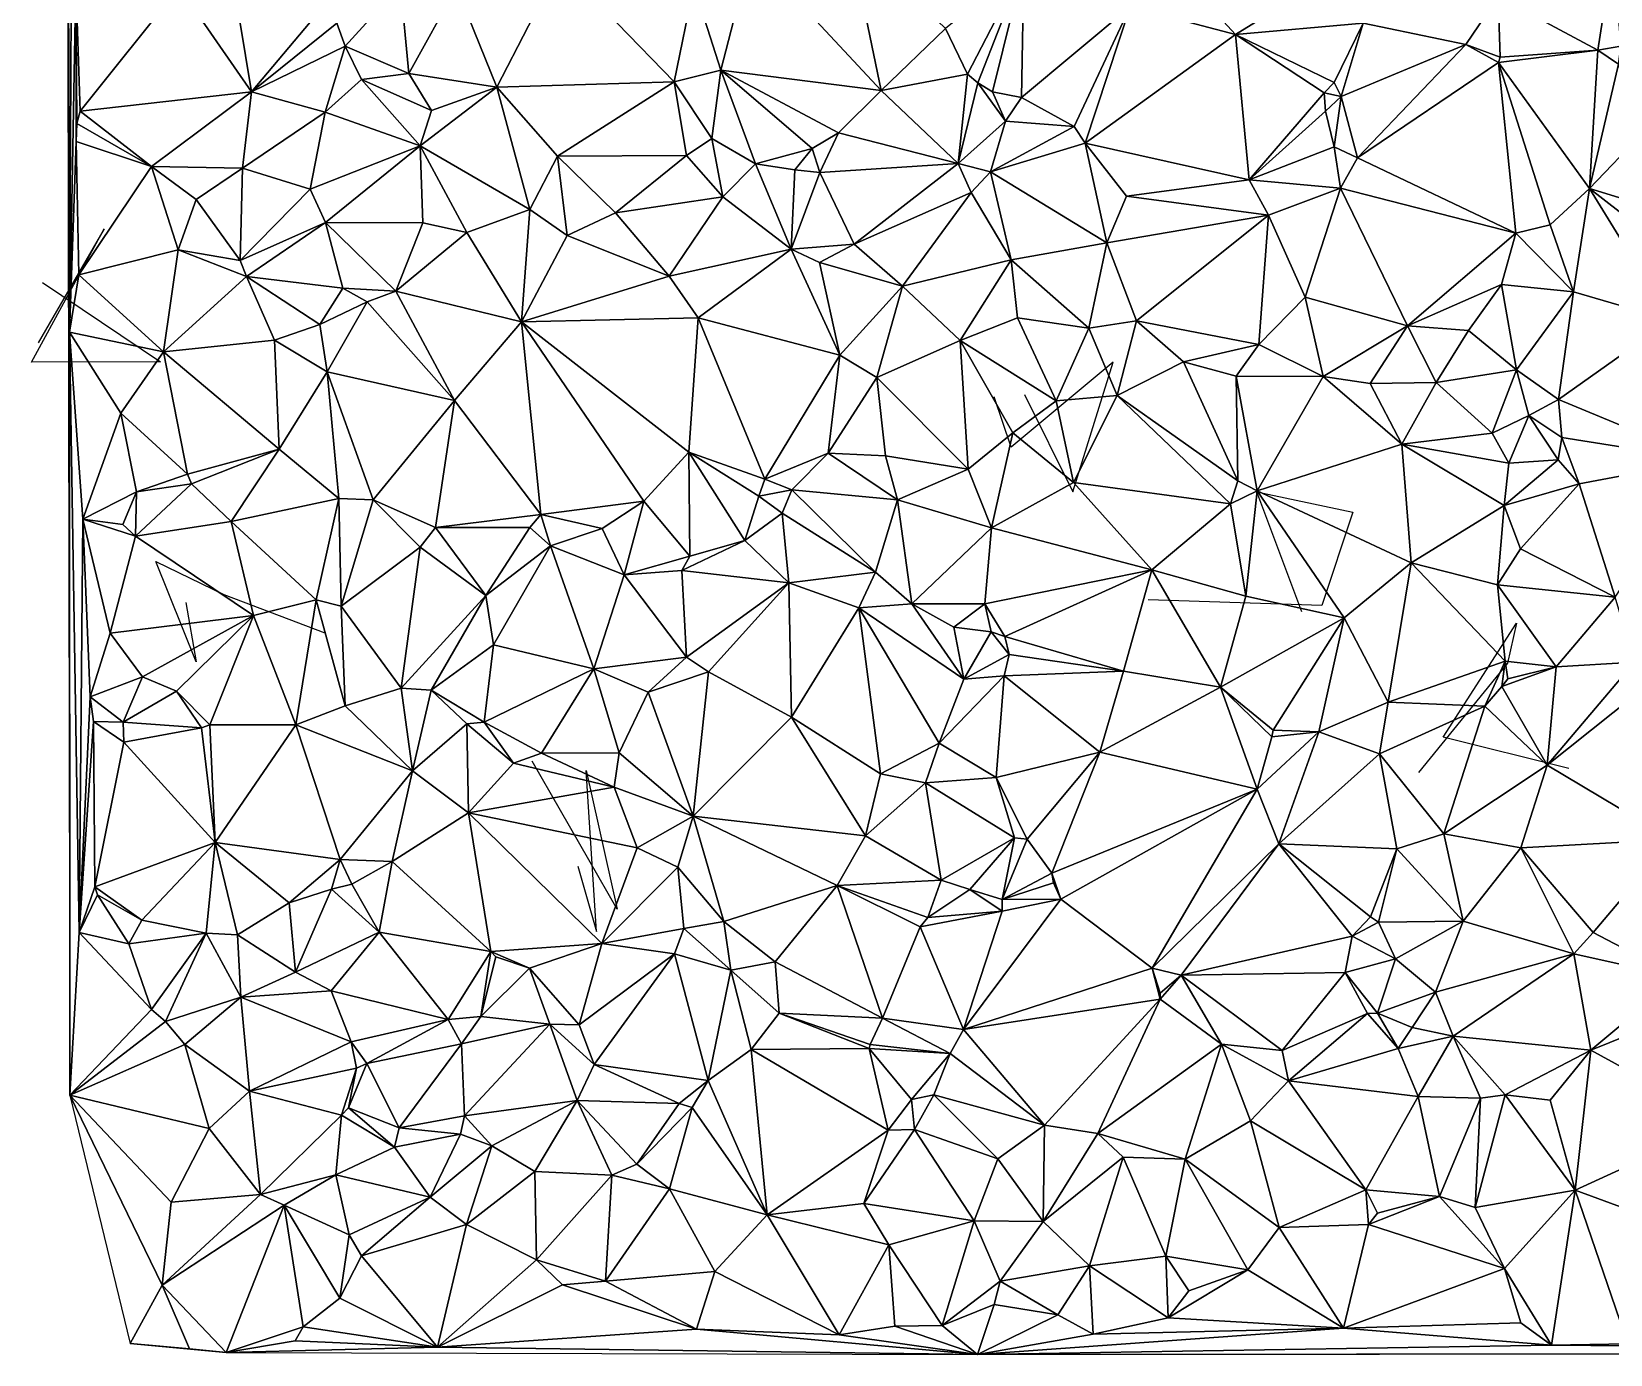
# Model space of a CAD drawing. Header units: metres. Extents: x -15.8 to 15.5, y -15 to 15.
# Drawn here: x -15.3 to -0.67, y -14.99 to -2.73 of the extents above; entities that cross this region are included whole.
import ezdxf

# ---------------------------------------------------------------- set-up
doc = ezdxf.new("R2010")
doc.units = ezdxf.units.M
doc.layers.add('CRACKS', color=1, linetype='Continuous')
doc.layers.add('STREET_MESH', color=7, linetype='Continuous')

msp = doc.modelspace()

# ---------------------------------------------------------------- linework, layer by layer
at = {"layer": 'CRACKS'}
for points in [[(-15.198, -5.061, 0.1), (-14.107, -5.794, 0.1), (-15.3, -5.797, 0.1), (-14.627, -4.564, 0.1), (-15.239, -5.62, 0.1)], [(-6.101, -6.099, 0.1), (-5.652, -6.999, 0.1), (-5.278, -5.799, 0.1), (-6.223, -6.585, 0.1), (-6.381, -6.119, 0.1)], [(-3.53, -8.112, 0.1), (-3.948, -7.001, 0.1), (-3.057, -7.188, 0.1), (-3.346, -8.053, 0.1), (-4.954, -7.999, 0.1)], [(-13.87, -8.024, 0.1), (-13.775, -8.576, 0.1), (-14.148, -7.646, 0.1), (-13.518, -7.95, 0.1), (-12.582, -8.307, 0.1)], [(-1.058, -9.564, 0.1), (-2.221, -9.273, 0.1), (-1.54, -8.217, 0.1), (-1.624, -8.588, 0.1), (-2.451, -9.599, 0.1)], [(-10.24, -10.467, 0.1), (-10.065, -11.075, 0.1), (-10.163, -9.583, 0.1), (-9.873, -10.866, 0.1), (-10.662, -9.496, 0.1)]]:
    msp.add_polyline3d(points, dxfattribs=at)
at = {"layer": 'STREET_MESH'}
for points in [[(-14.947, -12.589), (-14.95, -5.519), (-14.982, 6.874)], [(-14.95, -5.519), (-14.924, -0.724), (-14.982, 6.874)], [(-14.95, -5.519), (-14.891, -2.265), (-14.924, -0.724)], [(-7.427, -3.282), (-7.726, -1.848), (-8.629, -1.989)], [(-7.726, -1.848), (-7.427, -3.282), (-6.832, -2.707)], [(-13.482, -1.961), (-13.932, -2.322), (-13.264, -3.293)], [(-12.572, -2.473), (-13.482, -1.961), (-13.264, -3.293)], [(-8.913, -3.094), (-8.629, -1.989), (-9.164, -2.308)], [(-8.913, -3.094), (-7.427, -3.282), (-8.629, -1.989)], [(-1.712, -2.411), (-0.787, -2.906), (-0.642, -1.972)], [(-0.787, -2.906), (-0.576, -2.869), (-0.642, -1.972)], [(-10.402, -2.11), (-11.362, -2.322), (-10.988, -3.249)], [(-9.345, -3.201), (-10.402, -2.11), (-10.988, -3.249)], [(-10.402, -2.11), (-9.345, -3.201), (-9.164, -2.308)], [(-6.628, -3.13), (-6.106, -2.119), (-6.832, -2.707)], [(-6.628, -3.13), (-6.532, -3.211), (-6.106, -2.119)], [(-6.532, -3.211), (-6.396, -3.293), (-6.106, -2.119)], [(-6.106, -2.119), (-6.396, -3.293), (-6.129, -3.346)], [(-5.121, -2.505), (-6.106, -2.119), (-6.129, -3.346)], [(-4.292, -2.601), (-4.145, -2.763), (-3.139, -2.139)], [(-4.145, -2.763), (-2.961, -2.656), (-3.139, -2.139)], [(-14.887, -3.754), (-14.891, -2.265), (-14.95, -5.519)], [(-13.932, -2.322), (-14.891, -2.265), (-14.851, -3.472)], [(-14.891, -2.265), (-14.88, -3.587), (-14.851, -3.472)], [(-14.887, -3.754), (-14.88, -3.587), (-14.891, -2.265)], [(-13.264, -3.293), (-13.932, -2.322), (-14.851, -3.472)], [(-12.473, -2.656), (-12.395, -2.87), (-11.883, -2.304)], [(-12.395, -2.87), (-11.806, -3.123), (-11.883, -2.304)], [(-11.806, -3.123), (-11.362, -2.322), (-11.883, -2.304)], [(-11.362, -2.322), (-11.806, -3.123), (-10.988, -3.249)], [(-9.345, -3.201), (-8.913, -3.094), (-9.164, -2.308)], [(-12.473, -2.656), (-12.572, -2.473), (-13.264, -3.293)], [(-2.01, -2.856), (-1.712, -2.411), (-2.961, -2.656)], [(-1.712, -2.411), (-2.01, -2.856), (-1.694, -2.971)], [(-0.787, -2.906), (-1.712, -2.411), (-1.694, -2.971)], [(-5.64, -3.613), (-5.121, -2.505), (-6.129, -3.346)], [(-5.64, -3.613), (-5.537, -3.769), (-5.121, -2.505)], [(-5.537, -3.769), (-4.145, -2.763), (-5.121, -2.505)], [(-4.145, -2.763), (-4.292, -2.601), (-5.121, -2.505)], [(-12.395, -2.87), (-12.473, -2.656), (-13.264, -3.293)], [(-7.427, -3.282), (-6.628, -3.13), (-6.832, -2.707)], [(-5.537, -3.769), (-4.018, -4.11), (-4.145, -2.763)], [(-2.961, -2.656), (-4.145, -2.763), (-3.232, -3.206)], [(-4.145, -2.763), (-3.323, -3.302), (-3.232, -3.206)], [(-4.145, -2.763), (-4.018, -4.11), (-3.323, -3.302)], [(-3.167, -3.338), (-2.961, -2.656), (-3.232, -3.206)], [(-3.167, -3.338), (-2.01, -2.856), (-2.961, -2.656)], [(-12.579, -3.481), (-12.395, -2.87), (-13.264, -3.293)], [(-12.244, -3.178), (-12.395, -2.87), (-12.579, -3.481)], [(-11.806, -3.123), (-12.395, -2.87), (-12.244, -3.178)], [(-3.015, -3.906), (-2.01, -2.856), (-3.167, -3.338)], [(-2.01, -2.856), (-3.015, -3.906), (-1.708, -3.022)], [(-2.01, -2.856), (-1.708, -3.022), (-1.694, -2.971)], [(-1.708, -3.022), (-0.787, -2.906), (-1.694, -2.971)], [(-0.787, -2.906), (-1.708, -3.022), (-0.865, -4.19)], [(-0.597, -3.037), (-0.787, -2.906), (-0.865, -4.19)], [(-0.597, -3.037), (-0.576, -2.869), (-0.787, -2.906)], [(-1.708, -3.022), (-3.015, -3.906), (-1.549, -4.602)], [(-1.708, -3.022), (-1.549, -4.602), (-1.229, -4.525)], [(-0.865, -4.19), (-1.708, -3.022), (-1.229, -4.525)], [(-0.597, -3.037), (-0.865, -4.19), (-0.373, -3.675)], [(-11.7, -3.795), (-12.244, -3.178), (-12.579, -3.481)], [(-11.806, -3.123), (-12.244, -3.178), (-11.594, -3.466)], [(-12.244, -3.178), (-11.7, -3.795), (-11.594, -3.466)], [(-11.806, -3.123), (-11.594, -3.466), (-10.988, -3.249)], [(-10.427, -3.89), (-9.345, -3.201), (-10.988, -3.249)], [(-9.231, -3.884), (-9.345, -3.201), (-10.427, -3.89)], [(-9.345, -3.201), (-8.997, -3.725), (-8.913, -3.094)], [(-9.345, -3.201), (-9.231, -3.884), (-8.997, -3.725)], [(-8.913, -3.094), (-8.997, -3.725), (-8.593, -3.96)], [(-7.427, -3.282), (-8.913, -3.094), (-7.823, -3.672)], [(-8.913, -3.094), (-8.068, -3.818), (-7.823, -3.672)], [(-8.068, -3.818), (-8.913, -3.094), (-8.593, -3.96)], [(-6.628, -3.13), (-7.427, -3.282), (-6.715, -3.957)], [(-6.532, -3.211), (-6.628, -3.13), (-6.715, -3.957)], [(-6.277, -3.564), (-6.532, -3.211), (-6.715, -3.957)], [(-6.396, -3.293), (-6.532, -3.211), (-6.277, -3.564)], [(-3.323, -3.302), (-3.167, -3.338), (-3.232, -3.206)], [(-14.189, -3.985), (-13.264, -3.293), (-14.851, -3.472)], [(-14.189, -3.985), (-13.347, -4.001), (-13.264, -3.293)], [(-13.347, -4.001), (-12.579, -3.481), (-13.264, -3.293)], [(-11.594, -3.466), (-11.7, -3.795), (-10.988, -3.249)], [(-11.7, -3.795), (-10.683, -4.384), (-10.988, -3.249)], [(-10.683, -4.384), (-10.427, -3.89), (-10.988, -3.249)], [(-6.715, -3.957), (-7.427, -3.282), (-7.823, -3.672)], [(-6.396, -3.293), (-6.277, -3.564), (-6.129, -3.346)], [(-6.277, -3.564), (-5.64, -3.613), (-6.129, -3.346)], [(-4.018, -4.11), (-3.311, -3.473), (-3.323, -3.302)], [(-3.311, -3.473), (-3.167, -3.338), (-3.323, -3.302)], [(-3.311, -3.473), (-3.232, -3.804), (-3.167, -3.338)], [(-3.232, -3.804), (-3.015, -3.906), (-3.167, -3.338)], [(-14.88, -3.587), (-14.189, -3.985), (-14.851, -3.472)], [(-12.579, -3.481), (-13.347, -4.001), (-12.718, -4.196)], [(-11.7, -3.795), (-12.579, -3.481), (-12.718, -4.196)], [(-3.311, -3.473), (-4.018, -4.11), (-3.232, -3.804)], [(-14.88, -3.587), (-14.887, -3.754), (-14.189, -3.985)], [(-6.415, -4.035), (-6.277, -3.564), (-6.715, -3.957)], [(-6.415, -4.035), (-5.64, -3.613), (-6.277, -3.564)], [(-5.537, -3.769), (-5.64, -3.613), (-6.415, -4.035)], [(-14.862, -4.99), (-14.887, -3.754), (-14.95, -5.519)], [(-14.887, -3.754), (-14.862, -4.99), (-14.189, -3.985)], [(-12.576, -4.505), (-11.7, -3.795), (-12.718, -4.196)], [(-11.7, -3.795), (-12.576, -4.505), (-11.676, -4.506)], [(-11.266, -4.596), (-11.7, -3.795), (-11.676, -4.506)], [(-11.266, -4.596), (-10.683, -4.384), (-11.7, -3.795)], [(-8.997, -3.725), (-9.231, -3.884), (-8.896, -4.265)], [(-8.593, -3.96), (-8.997, -3.725), (-8.896, -4.265)], [(-8.068, -3.818), (-7.996, -4.042), (-7.823, -3.672)], [(-7.996, -4.042), (-6.715, -3.957), (-7.823, -3.672)], [(-5.336, -4.692), (-5.537, -3.769), (-6.415, -4.035)], [(-5.537, -3.769), (-5.336, -4.692), (-5.156, -4.26)], [(-4.018, -4.11), (-5.537, -3.769), (-5.156, -4.26)], [(-0.865, -4.19), (0.695, -4.667), (-0.373, -3.675)], [(-10.427, -3.89), (-10.683, -4.384), (-10.338, -4.626)], [(-9.889, -4.414), (-9.231, -3.884), (-10.427, -3.89)], [(-9.889, -4.414), (-10.427, -3.89), (-10.338, -4.626)], [(-9.231, -3.884), (-9.889, -4.414), (-8.896, -4.265)], [(-8.228, -4.016), (-8.068, -3.818), (-8.593, -3.96)], [(-8.068, -3.818), (-8.228, -4.016), (-7.996, -4.042)], [(-4.018, -4.11), (-3.171, -4.186), (-3.232, -3.804)], [(-3.171, -4.186), (-3.015, -3.906), (-3.232, -3.804)], [(-3.015, -3.906), (-3.171, -4.186), (-1.549, -4.602)], [(-14.862, -4.99), (-13.941, -4.757), (-14.189, -3.985)], [(-13.347, -4.001), (-14.189, -3.985), (-13.775, -4.292)], [(-14.189, -3.985), (-13.941, -4.757), (-13.775, -4.292)], [(-13.368, -4.857), (-13.347, -4.001), (-13.775, -4.292)], [(-13.347, -4.001), (-13.368, -4.857), (-12.718, -4.196)], [(-8.593, -3.96), (-8.896, -4.265), (-8.263, -4.75)], [(-8.228, -4.016), (-8.593, -3.96), (-8.263, -4.75)], [(-7.996, -4.042), (-8.228, -4.016), (-8.263, -4.75)], [(-7.68, -4.706), (-7.996, -4.042), (-8.263, -4.75)], [(-7.996, -4.042), (-7.68, -4.706), (-6.715, -3.957)], [(-7.68, -4.706), (-6.594, -4.226), (-6.715, -3.957)], [(-6.594, -4.226), (-6.415, -4.035), (-6.715, -3.957)], [(-6.594, -4.226), (-6.224, -4.85), (-6.415, -4.035)], [(-6.224, -4.85), (-5.336, -4.692), (-6.415, -4.035)], [(-13.368, -4.857), (-12.576, -4.505), (-12.718, -4.196)], [(-6.594, -4.226), (-7.68, -4.706), (-7.232, -5.095)], [(-6.224, -4.85), (-6.594, -4.226), (-7.232, -5.095)], [(-3.84, -4.437), (-4.018, -4.11), (-5.156, -4.26)], [(-3.171, -4.186), (-4.018, -4.11), (-3.84, -4.437)], [(-3.501, -5.195), (-3.171, -4.186), (-3.84, -4.437)], [(-3.501, -5.195), (-2.552, -5.463), (-3.171, -4.186)], [(-3.171, -4.186), (-2.552, -5.463), (-1.549, -4.602)], [(-1.012, -5.148), (-0.865, -4.19), (-1.229, -4.525)], [(-0.865, -4.19), (-1.012, -5.148), (-0.115, -5.41)], [(0.385, -5.16), (-0.865, -4.19), (-0.115, -5.41)], [(0.385, -5.16), (0.695, -4.667), (-0.865, -4.19)], [(-13.941, -4.757), (-13.368, -4.857), (-13.775, -4.292)], [(-10.683, -4.384), (-11.266, -4.596), (-10.76, -5.424)], [(-10.683, -4.384), (-10.76, -5.424), (-10.338, -4.626)], [(-8.896, -4.265), (-9.889, -4.414), (-9.392, -5.001)], [(-8.263, -4.75), (-8.896, -4.265), (-9.392, -5.001)], [(-5.336, -4.692), (-3.84, -4.437), (-5.156, -4.26)], [(-12.576, -4.505), (-13.368, -4.857), (-13.309, -5.004)], [(-12.416, -5.111), (-12.576, -4.505), (-13.309, -5.004)], [(-12.576, -4.505), (-11.925, -5.141), (-11.676, -4.506)], [(-11.925, -5.141), (-12.576, -4.505), (-12.416, -5.111)], [(-11.925, -5.141), (-11.266, -4.596), (-11.676, -4.506)], [(-9.889, -4.414), (-10.338, -4.626), (-9.392, -5.001)], [(-5.336, -4.692), (-5.062, -5.414), (-3.84, -4.437)], [(-5.062, -5.414), (-3.929, -5.635), (-3.84, -4.437)], [(-3.929, -5.635), (-3.501, -5.195), (-3.84, -4.437)], [(-1.549, -4.602), (-1.012, -5.148), (-1.229, -4.525)], [(-11.266, -4.596), (-11.925, -5.141), (-10.76, -5.424)], [(-10.338, -4.626), (-10.76, -5.424), (-9.392, -5.001)], [(-2.552, -5.463), (-1.68, -5.08), (-1.549, -4.602)], [(-1.549, -4.602), (-1.68, -5.08), (-1.012, -5.148)], [(-13.941, -4.757), (-14.862, -4.99), (-14.078, -5.702)], [(-13.309, -5.004), (-13.941, -4.757), (-14.078, -5.702)], [(-13.368, -4.857), (-13.941, -4.757), (-13.309, -5.004)], [(-9.123, -5.387), (-8.263, -4.75), (-9.392, -5.001)], [(-8.263, -4.75), (-9.123, -5.387), (-7.811, -5.734)], [(-7.999, -4.874), (-7.68, -4.706), (-8.263, -4.75)], [(-7.999, -4.874), (-8.263, -4.75), (-7.811, -5.734)], [(-7.68, -4.706), (-7.999, -4.874), (-7.232, -5.095)], [(-5.504, -5.484), (-5.336, -4.692), (-6.224, -4.85)], [(-5.062, -5.414), (-5.336, -4.692), (-5.504, -5.484)], [(-7.999, -4.874), (-7.811, -5.734), (-7.232, -5.095)], [(-6.697, -5.598), (-6.224, -4.85), (-7.232, -5.095)], [(-6.697, -5.598), (-6.164, -5.387), (-6.224, -4.85)], [(-6.164, -5.387), (-5.504, -5.484), (-6.224, -4.85)], [(-14.078, -5.702), (-14.862, -4.99), (-14.95, -5.519)], [(-13.051, -5.593), (-13.309, -5.004), (-14.078, -5.702)], [(-12.628, -5.45), (-12.416, -5.111), (-13.309, -5.004)], [(-13.051, -5.593), (-12.628, -5.45), (-13.309, -5.004)], [(-12.628, -5.45), (-12.192, -5.239), (-12.416, -5.111)], [(-12.192, -5.239), (-11.925, -5.141), (-12.416, -5.111)], [(-10.76, -5.424), (-9.123, -5.387), (-9.392, -5.001)], [(-7.811, -5.734), (-7.467, -5.939), (-7.232, -5.095)], [(-7.467, -5.939), (-6.697, -5.598), (-7.232, -5.095)], [(-1.68, -5.08), (-2.552, -5.463), (-1.987, -5.504)], [(-1.54, -5.868), (-1.68, -5.08), (-1.987, -5.504)], [(-1.68, -5.08), (-1.54, -5.868), (-1.012, -5.148)], [(-12.628, -5.45), (-12.563, -5.888), (-12.192, -5.239)], [(-12.192, -5.239), (-12.563, -5.888), (-11.383, -6.152)], [(-11.925, -5.141), (-12.192, -5.239), (-11.383, -6.152)], [(-10.76, -5.424), (-11.925, -5.141), (-11.383, -6.152)], [(-3.501, -5.195), (-3.929, -5.635), (-3.334, -5.932)], [(-2.552, -5.463), (-3.501, -5.195), (-3.334, -5.932)], [(-1.54, -5.868), (-1.152, -6.143), (-1.012, -5.148)], [(-1.012, -5.148), (-1.152, -6.143), (-0.115, -5.41)], [(-9.212, -6.632), (-9.123, -5.387), (-10.76, -5.424)], [(-9.123, -5.387), (-9.212, -6.632), (-8.506, -6.882)], [(-9.123, -5.387), (-8.506, -6.882), (-7.811, -5.734)], [(-6.164, -5.387), (-6.697, -5.598), (-5.807, -6.157)], [(-5.504, -5.484), (-6.164, -5.387), (-5.807, -6.157)], [(-1.152, -6.143), (0.204, -6.707), (-0.115, -5.41)], [(-14.95, -5.519), (-14.859, -11.083), (-14.825, -7.252)], [(-14.95, -5.519), (-14.947, -12.589), (-14.859, -11.083)], [(-14.472, -6.27), (-14.95, -5.519), (-14.825, -7.252)], [(-14.472, -6.27), (-14.078, -5.702), (-14.95, -5.519)], [(-12.563, -5.888), (-12.628, -5.45), (-13.051, -5.593)], [(-10.581, -7.209), (-10.76, -5.424), (-11.383, -6.152)], [(-10.76, -5.424), (-10.581, -7.209), (-9.627, -7.085)], [(-9.212, -6.632), (-10.76, -5.424), (-9.627, -7.085)], [(-5.242, -6.107), (-5.504, -5.484), (-5.807, -6.157)], [(-5.062, -5.414), (-5.504, -5.484), (-5.242, -6.107)], [(-5.062, -5.414), (-5.242, -6.107), (-4.628, -5.796)], [(-3.929, -5.635), (-5.062, -5.414), (-4.628, -5.796)], [(-2.896, -5.995), (-2.552, -5.463), (-3.334, -5.932)], [(-2.287, -5.986), (-2.552, -5.463), (-2.896, -5.995)], [(-2.552, -5.463), (-2.287, -5.986), (-1.987, -5.504)], [(-2.287, -5.986), (-1.54, -5.868), (-1.987, -5.504)], [(-14.472, -6.27), (-13.855, -6.836), (-14.078, -5.702)], [(-13.007, -6.604), (-13.051, -5.593), (-14.078, -5.702)], [(-13.855, -6.836), (-13.007, -6.604), (-14.078, -5.702)], [(-12.563, -5.888), (-13.051, -5.593), (-13.007, -6.604)], [(-6.621, -6.789), (-6.697, -5.598), (-7.467, -5.939)], [(-6.207, -6.452), (-6.697, -5.598), (-6.621, -6.789)], [(-6.697, -5.598), (-6.207, -6.452), (-5.807, -6.157)], [(-4.138, -5.929), (-3.929, -5.635), (-4.628, -5.796)], [(-3.929, -5.635), (-4.138, -5.929), (-3.334, -5.932)], [(-7.811, -5.734), (-8.506, -6.882), (-7.919, -6.641)], [(-7.467, -5.939), (-7.811, -5.734), (-7.919, -6.641)], [(-5.242, -6.107), (-4.125, -6.899), (-4.628, -5.796)], [(-4.125, -6.899), (-4.138, -5.929), (-4.628, -5.796)], [(-12.453, -7.061), (-12.563, -5.888), (-13.007, -6.604)], [(-12.563, -5.888), (-12.134, -7.075), (-11.383, -6.152)], [(-12.563, -5.888), (-12.453, -7.061), (-12.134, -7.075)], [(-7.389, -6.667), (-7.467, -5.939), (-7.919, -6.641)], [(-7.389, -6.667), (-6.621, -6.789), (-7.467, -5.939)], [(-4.138, -5.929), (-3.943, -6.989), (-3.334, -5.932)], [(-4.125, -6.899), (-3.943, -6.989), (-4.138, -5.929)], [(-3.943, -6.989), (-2.603, -6.558), (-3.334, -5.932)], [(-2.603, -6.558), (-2.896, -5.995), (-3.334, -5.932)], [(-2.287, -5.986), (-2.896, -5.995), (-2.603, -6.558)], [(-1.767, -6.457), (-2.287, -5.986), (-2.603, -6.558)], [(-2.287, -5.986), (-1.767, -6.457), (-1.54, -5.868)], [(-1.54, -5.868), (-1.767, -6.457), (-1.427, -6.291)], [(-1.152, -6.143), (-1.54, -5.868), (-1.427, -6.291)], [(-5.242, -6.107), (-5.807, -6.157), (-5.647, -6.912)], [(-4.19, -7.112), (-5.242, -6.107), (-5.647, -6.912)], [(-4.125, -6.899), (-5.242, -6.107), (-4.19, -7.112)], [(-1.152, -6.143), (-1.427, -6.291), (-1.123, -6.497)], [(0.204, -6.707), (-1.152, -6.143), (-1.123, -6.497)], [(-14.327, -7.001), (-14.472, -6.27), (-14.825, -7.252)], [(-14.327, -7.001), (-13.855, -6.836), (-14.472, -6.27)], [(-12.134, -7.075), (-11.559, -7.331), (-11.383, -6.152)], [(-11.559, -7.331), (-10.581, -7.209), (-11.383, -6.152)], [(-5.807, -6.157), (-6.207, -6.452), (-5.647, -6.912)], [(-1.767, -6.457), (-1.614, -6.735), (-1.427, -6.291)], [(-1.614, -6.735), (-1.154, -6.702), (-1.427, -6.291)], [(-1.427, -6.291), (-1.154, -6.702), (-1.123, -6.497)], [(-6.207, -6.452), (-6.621, -6.789), (-6.406, -7.334)], [(-5.647, -6.912), (-6.207, -6.452), (-6.406, -7.334)], [(-3.943, -6.989), (-2.519, -7.657), (-2.603, -6.558)], [(-1.614, -6.735), (-1.767, -6.457), (-2.603, -6.558)], [(-1.614, -6.735), (-2.603, -6.558), (-1.655, -7.126)], [(-2.603, -6.558), (-2.519, -7.657), (-1.655, -7.126)], [(-1.154, -6.702), (-0.961, -6.925), (-1.123, -6.497)], [(-0.961, -6.925), (0.204, -6.707), (-1.123, -6.497)], [(-13.007, -6.604), (-13.855, -6.836), (-13.82, -6.925)], [(-13.45, -7.274), (-13.007, -6.604), (-13.82, -6.925)], [(-12.453, -7.061), (-13.007, -6.604), (-13.45, -7.274)], [(-9.2, -7.595), (-9.212, -6.632), (-9.627, -7.085)], [(-9.212, -6.632), (-8.562, -7.041), (-8.506, -6.882)], [(-9.212, -6.632), (-8.692, -7.451), (-8.562, -7.041)], [(-9.2, -7.595), (-8.692, -7.451), (-9.212, -6.632)], [(-8.506, -6.882), (-8.256, -6.981), (-7.919, -6.641)], [(-8.256, -6.981), (-7.278, -7.074), (-7.919, -6.641)], [(-7.278, -7.074), (-7.389, -6.667), (-7.919, -6.641)], [(-7.389, -6.667), (-7.278, -7.074), (-6.621, -6.789)], [(-0.961, -6.925), (-1.154, -6.702), (-1.655, -7.126)], [(-1.154, -6.702), (-1.614, -6.735), (-1.655, -7.126)], [(0.204, -6.707), (-0.961, -6.925), (-0.628, -7.977)], [(-13.855, -6.836), (-14.327, -7.001), (-13.82, -6.925)], [(-6.621, -6.789), (-7.278, -7.074), (-6.406, -7.334)], [(-14.455, -7.303), (-14.327, -7.001), (-14.825, -7.252)], [(-14.339, -7.411), (-14.327, -7.001), (-14.455, -7.303)], [(-14.339, -7.411), (-13.45, -7.274), (-13.82, -6.925)], [(-14.327, -7.001), (-14.339, -7.411), (-13.82, -6.925)], [(-8.562, -7.041), (-8.256, -6.981), (-8.506, -6.882)], [(-8.346, -7.198), (-8.256, -6.981), (-8.562, -7.041)], [(-7.482, -7.743), (-8.256, -6.981), (-8.346, -7.198)], [(-8.256, -6.981), (-7.482, -7.743), (-7.278, -7.074)], [(-4.92, -7.724), (-5.647, -6.912), (-6.406, -7.334)], [(-4.92, -7.724), (-4.19, -7.112), (-5.647, -6.912)], [(-3.943, -6.989), (-4.125, -6.899), (-4.19, -7.112)], [(-3.943, -6.989), (-4.19, -7.112), (-4.049, -7.968)], [(-3.139, -8.167), (-3.943, -6.989), (-4.049, -7.968)], [(-2.519, -7.657), (-3.943, -6.989), (-3.139, -8.167)], [(-0.961, -6.925), (-1.655, -7.126), (-1.506, -7.527)], [(-0.628, -7.977), (-0.961, -6.925), (-1.506, -7.527)], [(-12.663, -7.999), (-12.453, -7.061), (-13.45, -7.274)], [(-12.453, -7.061), (-12.663, -7.999), (-12.431, -8.058)], [(-12.453, -7.061), (-12.431, -8.058), (-12.134, -7.075)], [(-12.431, -8.058), (-11.701, -7.513), (-12.134, -7.075)], [(-11.701, -7.513), (-11.559, -7.331), (-12.134, -7.075)], [(-10.581, -7.209), (-10.013, -7.341), (-9.627, -7.085)], [(-10.013, -7.341), (-9.809, -7.769), (-9.627, -7.085)], [(-9.809, -7.769), (-9.2, -7.595), (-9.627, -7.085)], [(-8.692, -7.451), (-8.346, -7.198), (-8.562, -7.041)], [(-7.482, -7.743), (-7.144, -8.039), (-7.278, -7.074)], [(-7.278, -7.074), (-7.144, -8.039), (-6.406, -7.334)], [(-4.19, -7.112), (-4.92, -7.724), (-4.049, -7.968)], [(-1.655, -7.126), (-2.519, -7.657), (-1.717, -7.862)], [(-1.655, -7.126), (-1.717, -7.862), (-1.506, -7.527)], [(-14.859, -11.083), (-14.757, -8.898), (-14.825, -7.252)], [(-14.757, -8.898), (-14.573, -8.31), (-14.825, -7.252)], [(-14.339, -7.411), (-14.455, -7.303), (-14.825, -7.252)], [(-14.573, -8.31), (-14.339, -7.411), (-14.825, -7.252)], [(-13.45, -7.274), (-14.339, -7.411), (-13.245, -8.147)], [(-12.663, -7.999), (-13.45, -7.274), (-13.245, -8.147)], [(-10.581, -7.209), (-11.559, -7.331), (-10.683, -7.331)], [(-10.492, -7.499), (-10.581, -7.209), (-10.683, -7.331)], [(-10.492, -7.499), (-10.013, -7.341), (-10.581, -7.209)], [(-8.346, -7.198), (-8.692, -7.451), (-8.285, -7.844)], [(-7.482, -7.743), (-8.346, -7.198), (-8.285, -7.844)], [(-14.339, -7.411), (-14.573, -8.31), (-13.245, -8.147)], [(-11.092, -7.96), (-11.559, -7.331), (-11.701, -7.513)], [(-11.559, -7.331), (-11.092, -7.96), (-10.683, -7.331)], [(-11.092, -7.96), (-10.492, -7.499), (-10.683, -7.331)], [(-10.013, -7.341), (-10.492, -7.499), (-9.809, -7.769)], [(-8.692, -7.451), (-9.276, -7.729), (-8.285, -7.844)], [(-8.692, -7.451), (-9.2, -7.595), (-9.276, -7.729)], [(-7.144, -8.039), (-6.467, -8.037), (-6.406, -7.334)], [(-6.467, -8.037), (-4.92, -7.724), (-6.406, -7.334)], [(-12.431, -8.058), (-11.875, -8.819), (-11.701, -7.513)], [(-11.875, -8.819), (-11.092, -7.96), (-11.701, -7.513)], [(-11.092, -7.96), (-11.02, -8.418), (-10.492, -7.499)], [(-10.492, -7.499), (-11.02, -8.418), (-10.09, -8.639)], [(-10.492, -7.499), (-10.09, -8.639), (-9.809, -7.769)], [(-9.276, -7.729), (-9.2, -7.595), (-9.809, -7.769)], [(-1.717, -7.862), (-0.628, -7.977), (-1.506, -7.527)], [(-9.232, -8.533), (-9.276, -7.729), (-9.809, -7.769)], [(-9.276, -7.729), (-9.232, -8.533), (-8.285, -7.844)], [(-7.635, -8.074), (-7.482, -7.743), (-8.285, -7.844)], [(-7.144, -8.039), (-7.482, -7.743), (-7.635, -8.074)], [(-4.92, -7.724), (-6.467, -8.037), (-6.283, -8.341)], [(-5.184, -8.66), (-4.92, -7.724), (-6.283, -8.341)], [(-4.92, -7.724), (-5.184, -8.66), (-4.285, -8.809)], [(-4.92, -7.724), (-4.285, -8.809), (-4.049, -7.968)], [(-2.731, -8.95), (-2.519, -7.657), (-3.139, -8.167)], [(-1.646, -8.568), (-2.519, -7.657), (-2.731, -8.95)], [(-2.519, -7.657), (-1.646, -8.568), (-1.717, -7.862)], [(-10.09, -8.639), (-9.232, -8.533), (-9.809, -7.769)], [(-9.232, -8.533), (-9.027, -8.667), (-8.285, -7.844)], [(-9.027, -8.667), (-8.259, -9.088), (-8.285, -7.844)], [(-8.259, -9.088), (-7.635, -8.074), (-8.285, -7.844)], [(-1.717, -7.862), (-1.174, -8.62), (-0.628, -7.977)], [(-1.646, -8.568), (-1.174, -8.62), (-1.717, -7.862)], [(-12.853, -9.158), (-12.663, -7.999), (-13.245, -8.147)], [(-12.663, -7.999), (-12.853, -9.158), (-12.394, -8.984)], [(-12.431, -8.058), (-12.663, -7.999), (-12.394, -8.984)], [(-11.092, -7.96), (-11.875, -8.819), (-11.598, -8.839)], [(-11.02, -8.418), (-11.092, -7.96), (-11.598, -8.839)], [(-6.661, -8.737), (-7.144, -8.039), (-7.635, -8.074)], [(-6.467, -8.037), (-7.144, -8.039), (-6.755, -8.254)], [(-6.755, -8.254), (-7.144, -8.039), (-6.661, -8.737)], [(-6.409, -8.298), (-6.467, -8.037), (-6.755, -8.254)], [(-6.467, -8.037), (-6.409, -8.298), (-6.283, -8.341)], [(-4.285, -8.809), (-3.139, -8.167), (-4.049, -7.968)], [(-1.174, -8.62), (-0.447, -8.579), (-0.628, -7.977)], [(-13.245, -8.147), (-14.573, -8.31), (-14.274, -8.714)], [(-13.959, -8.847), (-13.245, -8.147), (-14.274, -8.714)], [(-13.959, -8.847), (-13.649, -9.16), (-13.245, -8.147)], [(-13.649, -9.16), (-12.853, -9.158), (-13.245, -8.147)], [(-11.875, -8.819), (-12.431, -8.058), (-12.394, -8.984)], [(-7.635, -8.074), (-8.259, -9.088), (-7.436, -9.612)], [(-6.89, -9.33), (-7.635, -8.074), (-7.436, -9.612)], [(-6.661, -8.737), (-7.635, -8.074), (-6.89, -9.33)], [(-4.285, -8.809), (-3.797, -9.208), (-3.139, -8.167)], [(-3.797, -9.208), (-3.374, -9.223), (-3.139, -8.167)], [(-3.374, -9.223), (-2.731, -8.95), (-3.139, -8.167)], [(-14.274, -8.714), (-14.573, -8.31), (-14.757, -8.898)], [(-6.409, -8.298), (-6.755, -8.254), (-6.661, -8.737)], [(-6.243, -8.507), (-6.409, -8.298), (-6.661, -8.737)], [(-6.409, -8.298), (-6.243, -8.507), (-6.283, -8.341)], [(-11.107, -9.135), (-11.02, -8.418), (-11.598, -8.839)], [(-11.02, -8.418), (-11.107, -9.135), (-10.09, -8.639)], [(-6.243, -8.507), (-5.184, -8.66), (-6.283, -8.341)], [(-9.232, -8.533), (-10.09, -8.639), (-9.587, -8.855)], [(-9.027, -8.667), (-9.232, -8.533), (-9.587, -8.855)], [(-6.243, -8.507), (-6.661, -8.737), (-6.288, -8.706)], [(-5.184, -8.66), (-6.243, -8.507), (-6.288, -8.706)], [(-1.836, -8.987), (-1.646, -8.568), (-2.731, -8.95)], [(-1.676, -8.805), (-1.646, -8.568), (-1.836, -8.987)], [(-1.676, -8.805), (-1.623, -8.732), (-1.646, -8.568)], [(-1.174, -8.62), (-1.676, -8.805), (-1.258, -9.532)], [(-1.623, -8.732), (-1.676, -8.805), (-1.174, -8.62)], [(-1.646, -8.568), (-1.623, -8.732), (-1.174, -8.62)], [(-0.447, -8.579), (-1.174, -8.62), (-1.258, -9.532)], [(-0.237, -8.719), (-0.447, -8.579), (-1.258, -9.532)], [(-14.274, -8.714), (-14.757, -8.898), (-14.451, -9.133)], [(-13.959, -8.847), (-14.274, -8.714), (-14.451, -9.133)], [(-11.107, -9.135), (-10.576, -9.422), (-10.09, -8.639)], [(-10.576, -9.422), (-9.857, -9.419), (-10.09, -8.639)], [(-10.09, -8.639), (-9.857, -9.419), (-9.587, -8.855)], [(-9.169, -10.005), (-9.027, -8.667), (-9.587, -8.855)], [(-8.259, -9.088), (-9.027, -8.667), (-9.169, -10.005)], [(-6.89, -9.33), (-6.363, -9.648), (-6.288, -8.706)], [(-6.661, -8.737), (-6.89, -9.33), (-6.288, -8.706)], [(-6.363, -9.648), (-5.402, -9.411), (-6.288, -8.706)], [(-5.402, -9.411), (-5.184, -8.66), (-6.288, -8.706)], [(-4.285, -8.809), (-5.184, -8.66), (-5.402, -9.411)], [(-0.237, -8.719), (-1.258, -9.532), (-0.101, -10.22)], [(-14.726, -9.127), (-14.757, -8.898), (-14.859, -11.083)], [(-14.757, -8.898), (-14.726, -9.127), (-14.451, -9.133)], [(-13.727, -9.188), (-13.959, -8.847), (-14.451, -9.133)], [(-13.959, -8.847), (-13.727, -9.188), (-13.649, -9.16)], [(-11.772, -9.586), (-11.875, -8.819), (-12.394, -8.984)], [(-11.875, -8.819), (-11.772, -9.586), (-11.598, -8.839)], [(-11.772, -9.586), (-11.267, -9.148), (-11.598, -8.839)], [(-11.267, -9.148), (-11.107, -9.135), (-11.598, -8.839)], [(-9.857, -9.419), (-9.169, -10.005), (-9.587, -8.855)], [(-4.285, -8.809), (-5.402, -9.411), (-3.943, -9.755)], [(-3.809, -9.27), (-4.285, -8.809), (-3.943, -9.755)], [(-3.809, -9.27), (-3.797, -9.208), (-4.285, -8.809)], [(-1.258, -9.532), (-1.676, -8.805), (-1.836, -8.987)], [(-12.853, -9.158), (-11.772, -9.586), (-12.394, -8.984)], [(-3.374, -9.223), (-2.81, -9.428), (-2.731, -8.95)], [(-2.81, -9.428), (-1.836, -8.987), (-2.731, -8.95)], [(-1.836, -8.987), (-2.81, -9.428), (-2.215, -10.169)], [(-1.258, -9.532), (-1.836, -8.987), (-2.215, -10.169)], [(-14.713, -10.661), (-14.726, -9.127), (-14.859, -11.083)], [(-14.726, -9.127), (-14.446, -9.319), (-14.451, -9.133)], [(-14.713, -10.661), (-14.446, -9.319), (-14.726, -9.127)], [(-14.446, -9.319), (-13.727, -9.188), (-14.451, -9.133)], [(-13.727, -9.188), (-14.446, -9.319), (-13.6, -10.249)], [(-13.649, -9.16), (-13.727, -9.188), (-13.6, -10.249)], [(-12.853, -9.158), (-13.649, -9.16), (-13.6, -10.249)], [(-12.441, -10.408), (-12.853, -9.158), (-13.6, -10.249)], [(-12.441, -10.408), (-11.772, -9.586), (-12.853, -9.158)], [(-11.772, -9.586), (-11.253, -9.974), (-11.267, -9.148)], [(-11.107, -9.135), (-11.267, -9.148), (-10.834, -9.513)], [(-11.267, -9.148), (-11.253, -9.974), (-10.834, -9.513)], [(-10.576, -9.422), (-11.107, -9.135), (-10.834, -9.513)], [(-7.572, -10.187), (-8.259, -9.088), (-9.169, -10.005)], [(-8.259, -9.088), (-7.572, -10.187), (-7.436, -9.612)], [(-3.797, -9.208), (-3.809, -9.27), (-3.374, -9.223)], [(-14.446, -9.319), (-14.713, -10.661), (-13.6, -10.249)], [(-7.018, -9.697), (-6.89, -9.33), (-7.436, -9.612)], [(-7.018, -9.697), (-6.363, -9.648), (-6.89, -9.33)], [(-3.745, -10.262), (-3.374, -9.223), (-3.943, -9.755)], [(-3.374, -9.223), (-3.809, -9.27), (-3.943, -9.755)], [(-3.745, -10.262), (-2.81, -9.428), (-3.374, -9.223)], [(-9.903, -9.736), (-10.576, -9.422), (-10.834, -9.513)], [(-9.857, -9.419), (-10.576, -9.422), (-9.903, -9.736)], [(-9.857, -9.419), (-9.903, -9.736), (-9.169, -10.005)], [(-6.363, -9.648), (-6.077, -10.218), (-5.402, -9.411)], [(-6.077, -10.218), (-5.846, -10.534), (-5.402, -9.411)], [(-5.402, -9.411), (-5.846, -10.534), (-3.943, -9.755)], [(-2.81, -9.428), (-3.745, -10.262), (-2.651, -10.308)], [(-2.215, -10.169), (-2.81, -9.428), (-2.651, -10.308)], [(-11.96, -10.424), (-11.772, -9.586), (-12.441, -10.408)], [(-11.96, -10.424), (-11.253, -9.974), (-11.772, -9.586)], [(-11.253, -9.974), (-9.903, -9.736), (-10.834, -9.513)], [(-7.572, -10.187), (-7.018, -9.697), (-7.436, -9.612)], [(-6.363, -9.648), (-7.018, -9.697), (-6.193, -10.206)], [(-6.077, -10.218), (-6.363, -9.648), (-6.193, -10.206)], [(-1.258, -9.532), (-2.215, -10.169), (-1.5, -10.299)], [(-0.101, -10.22), (-1.258, -9.532), (-1.5, -10.299)], [(-11.253, -9.974), (-9.689, -10.299), (-9.903, -9.736)], [(-9.903, -9.736), (-9.689, -10.299), (-9.169, -10.005)], [(-7.572, -10.187), (-6.873, -10.599), (-7.018, -9.697)], [(-7.018, -9.697), (-6.873, -10.599), (-6.193, -10.206)], [(-5.846, -10.534), (-5.764, -10.775), (-3.943, -9.755)], [(-5.764, -10.775), (-4.916, -11.412), (-3.943, -9.755)], [(-4.916, -11.412), (-3.745, -10.262), (-3.943, -9.755)], [(-11.96, -10.424), (-11.044, -11.258), (-11.253, -9.974)], [(-9.689, -10.299), (-11.253, -9.974), (-10.016, -11.186)], [(-11.253, -9.974), (-11.044, -11.258), (-10.016, -11.186)], [(-9.169, -10.005), (-9.689, -10.299), (-9.313, -10.478)], [(-8.885, -10.98), (-9.169, -10.005), (-9.313, -10.478)], [(-7.572, -10.187), (-9.169, -10.005), (-7.835, -10.648)], [(-9.169, -10.005), (-8.885, -10.98), (-7.835, -10.648)], [(-6.873, -10.599), (-7.572, -10.187), (-7.835, -10.648)], [(-6.873, -10.599), (-6.606, -10.686), (-6.193, -10.206)], [(-6.606, -10.686), (-6.307, -10.776), (-6.193, -10.206)], [(-6.307, -10.776), (-6.077, -10.218), (-6.193, -10.206)], [(-6.307, -10.776), (-5.846, -10.534), (-6.077, -10.218)], [(-2.037, -10.977), (-2.215, -10.169), (-2.651, -10.308)], [(-2.215, -10.169), (-2.037, -10.977), (-1.5, -10.299)], [(-0.831, -11.084), (-0.101, -10.22), (-1.5, -10.299)], [(-0.831, -11.084), (-0.039, -11.498), (-0.101, -10.22)], [(-14.713, -10.661), (-14.278, -10.97), (-13.6, -10.249)], [(-14.278, -10.97), (-13.683, -11.09), (-13.6, -10.249)], [(-13.683, -11.09), (-13.391, -11.106), (-13.6, -10.249)], [(-12.915, -10.809), (-12.441, -10.408), (-13.6, -10.249)], [(-13.391, -11.106), (-12.915, -10.809), (-13.6, -10.249)], [(-9.689, -10.299), (-10.016, -11.186), (-9.313, -10.478)], [(-4.916, -11.412), (-4.65, -11.478), (-3.745, -10.262)], [(-4.65, -11.478), (-3.064, -11.116), (-3.745, -10.262)], [(-3.064, -11.116), (-2.895, -10.937), (-3.745, -10.262)], [(-3.745, -10.262), (-2.895, -10.937), (-2.651, -10.308)], [(-2.895, -10.937), (-2.819, -10.987), (-2.651, -10.308)], [(-2.819, -10.987), (-2.037, -10.977), (-2.651, -10.308)], [(-2.037, -10.977), (-1.009, -11.282), (-1.5, -10.299)], [(-1.009, -11.282), (-0.831, -11.084), (-1.5, -10.299)], [(-12.441, -10.408), (-12.915, -10.809), (-12.522, -10.682)], [(-12.441, -10.408), (-12.522, -10.682), (-12.333, -10.636)], [(-11.96, -10.424), (-12.441, -10.408), (-12.333, -10.636)], [(-12.079, -11.081), (-11.96, -10.424), (-12.333, -10.636)], [(-11.044, -11.258), (-11.96, -10.424), (-12.079, -11.081)], [(-10.016, -11.186), (-9.258, -11.045), (-9.313, -10.478)], [(-9.258, -11.045), (-8.885, -10.98), (-9.313, -10.478)], [(-14.69, -10.734), (-14.713, -10.661), (-14.859, -11.083)], [(-14.69, -10.734), (-14.278, -10.97), (-14.713, -10.661)], [(-12.522, -10.682), (-12.079, -11.081), (-12.333, -10.636)], [(-8.885, -10.98), (-8.412, -11.354), (-7.835, -10.648)], [(-7.835, -10.648), (-8.412, -11.354), (-7.415, -11.877)], [(-6.873, -10.599), (-7.835, -10.648), (-6.997, -10.945)], [(-7.066, -11.03), (-7.835, -10.648), (-7.415, -11.877)], [(-7.835, -10.648), (-7.066, -11.03), (-6.997, -10.945)], [(-6.606, -10.686), (-6.873, -10.599), (-6.997, -10.945)], [(-5.846, -10.534), (-6.307, -10.776), (-5.832, -10.623)], [(-5.832, -10.623), (-6.307, -10.776), (-5.764, -10.775)], [(-5.846, -10.534), (-5.832, -10.623), (-5.764, -10.775)], [(-14.399, -11.187), (-14.69, -10.734), (-14.859, -11.083)], [(-14.69, -10.734), (-14.399, -11.187), (-14.278, -10.97)], [(-13.391, -11.106), (-12.854, -11.45), (-12.915, -10.809)], [(-12.915, -10.809), (-12.854, -11.45), (-12.522, -10.682)], [(-12.854, -11.45), (-12.079, -11.081), (-12.522, -10.682)], [(-6.307, -10.885), (-6.606, -10.686), (-6.997, -10.945)], [(-6.307, -10.885), (-6.666, -11.982), (-5.764, -10.775)], [(-6.666, -11.982), (-4.916, -11.412), (-5.764, -10.775)], [(-6.307, -10.885), (-6.307, -10.776), (-6.606, -10.686)], [(-6.307, -10.776), (-6.307, -10.885), (-5.764, -10.775)], [(-14.278, -10.97), (-14.399, -11.187), (-13.683, -11.09)], [(-7.066, -11.03), (-6.307, -10.885), (-6.997, -10.945)], [(-6.666, -11.982), (-6.307, -10.885), (-7.066, -11.03)], [(-2.895, -10.937), (-3.064, -11.116), (-2.819, -10.987)], [(-14.947, -12.589), (-14.188, -11.795), (-14.859, -11.083)], [(-14.188, -11.795), (-14.399, -11.187), (-14.859, -11.083)], [(-14.399, -11.187), (-14.188, -11.795), (-13.683, -11.09)], [(-14.188, -11.795), (-14.06, -11.908), (-13.683, -11.09)], [(-13.683, -11.09), (-14.06, -11.908), (-13.362, -11.681)], [(-13.391, -11.106), (-13.683, -11.09), (-13.362, -11.681)], [(-12.854, -11.45), (-13.391, -11.106), (-13.362, -11.681)], [(-12.854, -11.45), (-12.525, -11.622), (-12.079, -11.081)], [(-12.525, -11.622), (-11.441, -11.889), (-12.079, -11.081)], [(-11.441, -11.889), (-11.044, -11.258), (-12.079, -11.081)], [(-9.258, -11.045), (-10.016, -11.186), (-9.342, -11.281)], [(-8.822, -11.431), (-9.258, -11.045), (-9.342, -11.281)], [(-9.258, -11.045), (-8.822, -11.431), (-8.885, -10.98)], [(-8.822, -11.431), (-8.412, -11.354), (-8.885, -10.98)], [(-6.666, -11.982), (-7.066, -11.03), (-7.415, -11.877)], [(-3.064, -11.116), (-4.65, -11.478), (-3.128, -11.453)], [(-3.064, -11.116), (-3.128, -11.453), (-2.664, -11.326)], [(-2.819, -10.987), (-3.064, -11.116), (-2.664, -11.326)], [(-2.037, -10.977), (-2.819, -10.987), (-2.664, -11.326)], [(-2.291, -11.637), (-2.037, -10.977), (-2.664, -11.326)], [(-2.037, -10.977), (-2.291, -11.637), (-1.009, -11.282)], [(-0.039, -11.498), (-0.831, -11.084), (-1.009, -11.282)], [(-11.044, -11.258), (-11.441, -11.889), (-11.138, -11.861)], [(-10.999, -11.307), (-11.044, -11.258), (-11.138, -11.861)], [(-11.044, -11.258), (-10.688, -11.413), (-10.016, -11.186)], [(-10.999, -11.307), (-10.688, -11.413), (-11.044, -11.258)], [(-10.688, -11.413), (-10.227, -11.94), (-10.016, -11.186)], [(-10.016, -11.186), (-10.227, -11.94), (-9.342, -11.281)], [(-10.688, -11.413), (-10.999, -11.307), (-11.138, -11.861)], [(-10.227, -11.94), (-10.087, -12.305), (-9.342, -11.281)], [(-9.342, -11.281), (-10.087, -12.305), (-9.03, -12.453)], [(-8.822, -11.431), (-9.342, -11.281), (-9.03, -12.453)], [(-8.412, -11.354), (-8.822, -11.431), (-8.372, -11.832)], [(-8.412, -11.354), (-8.372, -11.832), (-7.415, -11.877)], [(-3.128, -11.453), (-2.829, -11.829), (-2.664, -11.326)], [(-2.829, -11.829), (-2.291, -11.637), (-2.664, -11.326)], [(-2.291, -11.637), (-2.128, -12.045), (-1.009, -11.282)], [(-1.009, -11.282), (-2.128, -12.045), (-0.852, -12.174)], [(-0.039, -11.498), (-1.009, -11.282), (-0.852, -12.174)], [(-12.525, -11.622), (-12.854, -11.45), (-13.362, -11.681)], [(-10.688, -11.413), (-11.138, -11.861), (-10.497, -11.932)], [(-10.227, -11.94), (-10.688, -11.413), (-10.497, -11.932)], [(-8.632, -12.168), (-8.822, -11.431), (-9.03, -12.453)], [(-8.822, -11.431), (-8.632, -12.168), (-8.372, -11.832)], [(-4.916, -11.412), (-6.666, -11.982), (-4.843, -11.701)], [(-4.844, -11.646), (-4.916, -11.412), (-4.843, -11.701)], [(-4.844, -11.646), (-4.65, -11.478), (-4.916, -11.412)], [(-4.65, -11.478), (-4.844, -11.646), (-4.843, -11.701)], [(-4.274, -12.117), (-4.65, -11.478), (-4.843, -11.701)], [(-4.65, -11.478), (-3.714, -12.176), (-3.128, -11.453)], [(-3.714, -12.176), (-4.65, -11.478), (-4.274, -12.117)], [(-3.714, -12.176), (-2.923, -11.833), (-3.128, -11.453)], [(-3.128, -11.453), (-2.923, -11.833), (-2.829, -11.829)], [(-0.039, -11.498), (-0.852, -12.174), (0.042, -11.811)], [(-14.06, -11.908), (-13.879, -12.122), (-13.362, -11.681)], [(-13.879, -12.122), (-13.28, -12.552), (-13.362, -11.681)], [(-12.338, -12.095), (-12.525, -11.622), (-13.362, -11.681)], [(-13.28, -12.552), (-12.338, -12.095), (-13.362, -11.681)], [(-11.441, -11.889), (-12.525, -11.622), (-12.338, -12.095)], [(-6.666, -11.982), (-5.914, -12.868), (-4.843, -11.701)], [(-5.914, -12.868), (-5.421, -12.944), (-4.843, -11.701)], [(-5.421, -12.944), (-4.274, -12.117), (-4.843, -11.701)], [(-2.508, -11.963), (-2.291, -11.637), (-2.829, -11.829)], [(-2.291, -11.637), (-2.508, -11.963), (-2.128, -12.045)], [(-14.06, -11.908), (-14.188, -11.795), (-14.947, -12.589)], [(-8.632, -12.168), (-7.541, -12.157), (-8.372, -11.832)], [(-8.372, -11.832), (-7.53, -12.122), (-7.415, -11.877)], [(-7.541, -12.157), (-7.53, -12.122), (-8.372, -11.832)], [(-2.923, -11.833), (-3.714, -12.176), (-3.655, -12.459)], [(-2.639, -12.159), (-2.923, -11.833), (-3.655, -12.459)], [(-2.923, -11.833), (-2.639, -12.159), (-2.829, -11.829)], [(-2.639, -12.159), (-2.508, -11.963), (-2.829, -11.829)], [(-0.852, -12.174), (0.369, -12.845), (0.042, -11.811)], [(-13.879, -12.122), (-14.06, -11.908), (-14.947, -12.589)], [(-12.194, -12.297), (-11.441, -11.889), (-12.338, -12.095)], [(-11.441, -11.889), (-12.194, -12.297), (-11.317, -12.115)], [(-11.138, -11.861), (-11.441, -11.889), (-11.317, -12.115)], [(-10.497, -11.932), (-11.138, -11.861), (-11.317, -12.115)], [(-11.289, -12.782), (-10.497, -11.932), (-11.317, -12.115)], [(-11.289, -12.782), (-10.244, -12.639), (-10.497, -11.932)], [(-10.087, -12.305), (-10.227, -11.94), (-10.497, -11.932)], [(-10.244, -12.639), (-10.087, -12.305), (-10.497, -11.932)], [(-7.53, -12.122), (-6.79, -12.205), (-7.415, -11.877)], [(-6.79, -12.205), (-6.666, -11.982), (-7.415, -11.877)], [(-6.79, -12.205), (-5.914, -12.868), (-6.666, -11.982)], [(-2.128, -12.045), (-2.508, -11.963), (-2.639, -12.159)], [(-13.656, -12.9), (-13.879, -12.122), (-14.947, -12.589)], [(-13.656, -12.9), (-13.28, -12.552), (-13.879, -12.122)], [(-12.29, -12.339), (-12.338, -12.095), (-13.28, -12.552)], [(-12.29, -12.339), (-12.194, -12.297), (-12.338, -12.095)], [(-12.194, -12.297), (-11.893, -12.893), (-11.317, -12.115)], [(-11.893, -12.893), (-11.289, -12.782), (-11.317, -12.115)], [(-6.79, -12.205), (-7.53, -12.122), (-7.541, -12.157)], [(-5.421, -12.944), (-4.612, -13.183), (-4.274, -12.117)], [(-4.612, -13.183), (-4.005, -12.827), (-4.274, -12.117)], [(-4.274, -12.117), (-4.005, -12.827), (-3.655, -12.459)], [(-3.714, -12.176), (-4.274, -12.117), (-3.655, -12.459)], [(-2.128, -12.045), (-2.639, -12.159), (-2.454, -12.602)], [(-2.128, -12.045), (-2.454, -12.602), (-1.876, -12.619)], [(-2.128, -12.045), (-1.646, -12.587), (-0.852, -12.174)], [(-1.646, -12.587), (-2.128, -12.045), (-1.876, -12.619)], [(-8.632, -12.168), (-9.03, -12.453), (-8.485, -13.699)], [(-7.363, -12.916), (-7.541, -12.157), (-8.632, -12.168)], [(-7.363, -12.916), (-8.632, -12.168), (-8.485, -13.699)], [(-6.79, -12.205), (-7.541, -12.157), (-7.147, -12.63)], [(-7.541, -12.157), (-7.363, -12.916), (-7.147, -12.63)], [(-6.79, -12.205), (-7.147, -12.63), (-6.941, -12.587)], [(-5.914, -12.868), (-6.79, -12.205), (-6.941, -12.587)], [(-2.454, -12.602), (-2.639, -12.159), (-3.655, -12.459)], [(-0.852, -12.174), (-1.646, -12.587), (-1.231, -12.637)], [(-0.998, -13.47), (-0.852, -12.174), (-1.231, -12.637)], [(-0.998, -13.47), (0.369, -12.845), (-0.852, -12.174)], [(-12.29, -12.339), (-13.28, -12.552), (-12.428, -12.777)], [(-12.364, -12.708), (-12.29, -12.339), (-12.428, -12.777)], [(-12.194, -12.297), (-12.364, -12.708), (-11.893, -12.893)], [(-12.364, -12.708), (-12.194, -12.297), (-12.29, -12.339)], [(-10.087, -12.305), (-10.244, -12.639), (-9.301, -12.666)], [(-10.087, -12.305), (-9.301, -12.666), (-9.03, -12.453)], [(-13.28, -12.552), (-13.656, -12.9), (-13.18, -13.511)], [(-12.428, -12.777), (-13.28, -12.552), (-13.18, -13.511)], [(-9.301, -12.666), (-9.181, -12.705), (-9.03, -12.453)], [(-9.03, -12.453), (-9.181, -12.705), (-8.485, -13.699)], [(-4.005, -12.827), (-2.937, -13.468), (-3.655, -12.459)], [(-2.937, -13.468), (-2.454, -12.602), (-3.655, -12.459)], [(-14.09, -14.352), (-14.947, -12.589), (-14.386, -14.892)], [(-14.09, -14.352), (-14.006, -13.583), (-14.947, -12.589)], [(-14.006, -13.583), (-13.656, -12.9), (-14.947, -12.589)], [(-11.939, -13.073), (-12.364, -12.708), (-12.428, -12.777)], [(-12.364, -12.708), (-11.939, -13.073), (-11.893, -12.893)], [(-10.244, -12.639), (-11.289, -12.782), (-11.037, -13.06)], [(-10.638, -13.297), (-10.244, -12.639), (-11.037, -13.06)], [(-10.244, -12.639), (-10.638, -13.297), (-9.924, -13.331)], [(-9.692, -13.23), (-10.244, -12.639), (-9.924, -13.331)], [(-9.301, -12.666), (-10.244, -12.639), (-9.692, -13.23)], [(-9.181, -12.705), (-9.301, -12.666), (-9.692, -13.23)], [(-9.181, -12.705), (-9.692, -13.23), (-9.389, -13.457)], [(-9.181, -12.705), (-9.389, -13.457), (-8.485, -13.699)], [(-7.363, -12.916), (-7.121, -12.909), (-7.147, -12.63)], [(-7.147, -12.63), (-7.121, -12.909), (-6.941, -12.587)], [(-6.941, -12.587), (-7.121, -12.909), (-6.346, -13.179)], [(-5.914, -12.868), (-6.941, -12.587), (-6.346, -13.179)], [(-2.937, -13.468), (-2.254, -13.528), (-2.454, -12.602)], [(-2.454, -12.602), (-2.254, -13.528), (-1.876, -12.619)], [(-2.254, -13.528), (-1.925, -13.632), (-1.876, -12.619)], [(-1.925, -13.632), (-1.646, -12.587), (-1.876, -12.619)], [(-1.925, -13.632), (-0.998, -13.47), (-1.646, -12.587)], [(-1.646, -12.587), (-0.998, -13.47), (-1.231, -12.637)], [(-12.48, -13.328), (-12.428, -12.777), (-13.18, -13.511)], [(-12.48, -13.328), (-11.939, -13.073), (-12.428, -12.777)], [(-11.289, -12.782), (-11.893, -12.893), (-11.327, -12.953)], [(-11.037, -13.06), (-11.289, -12.782), (-11.327, -12.953)], [(-5.927, -13.762), (-5.914, -12.868), (-6.346, -13.179)], [(-5.421, -12.944), (-5.914, -12.868), (-5.927, -13.762)], [(-4.005, -12.827), (-4.612, -13.183), (-3.741, -13.815)], [(-2.937, -13.468), (-4.005, -12.827), (-3.741, -13.815)], [(0.369, -12.845), (-0.998, -13.47), (-0.25, -13.745)], [(-13.18, -13.511), (-13.656, -12.9), (-14.006, -13.583)], [(-11.893, -12.893), (-11.939, -13.073), (-11.327, -12.953)], [(-11.939, -13.073), (-11.608, -13.534), (-11.327, -12.953)], [(-11.608, -13.534), (-11.037, -13.06), (-11.327, -12.953)], [(-7.589, -13.594), (-7.363, -12.916), (-8.485, -13.699)], [(-6.566, -13.754), (-7.121, -12.909), (-7.589, -13.594)], [(-7.121, -12.909), (-7.363, -12.916), (-7.589, -13.594)], [(-7.121, -12.909), (-6.566, -13.754), (-6.346, -13.179)], [(-5.186, -13.166), (-5.421, -12.944), (-5.927, -13.762)], [(-5.421, -12.944), (-5.186, -13.166), (-4.612, -13.183)], [(-11.939, -13.073), (-12.48, -13.328), (-11.608, -13.534)], [(-11.037, -13.06), (-11.608, -13.534), (-11.272, -13.79)], [(-10.638, -13.297), (-11.037, -13.06), (-11.272, -13.79)], [(-5.498, -14.172), (-5.186, -13.166), (-5.927, -13.762)], [(-5.186, -13.166), (-5.498, -14.172), (-4.792, -14.081)], [(-4.612, -13.183), (-5.186, -13.166), (-4.792, -14.081)], [(-10.623, -14.117), (-10.638, -13.297), (-11.272, -13.79)], [(-10.638, -13.297), (-10.623, -14.117), (-9.924, -13.331)], [(-9.389, -13.457), (-9.692, -13.23), (-9.924, -13.331)], [(-6.566, -13.754), (-5.927, -13.762), (-6.346, -13.179)], [(-4.032, -14.208), (-4.612, -13.183), (-4.792, -14.081)], [(-3.741, -13.815), (-4.612, -13.183), (-4.032, -14.208)], [(-12.48, -13.328), (-13.18, -13.511), (-12.96, -13.609)], [(-12.48, -13.328), (-12.96, -13.609), (-12.358, -13.886)], [(-11.608, -13.534), (-12.48, -13.328), (-12.358, -13.886)], [(-9.924, -13.331), (-10.623, -14.117), (-9.984, -14.314)], [(-9.389, -13.457), (-9.924, -13.331), (-9.984, -14.314)], [(-9.389, -13.457), (-9.984, -14.314), (-8.971, -14.225)], [(-8.485, -13.699), (-9.389, -13.457), (-8.971, -14.225)], [(-14.09, -14.352), (-13.18, -13.511), (-14.006, -13.583)], [(-12.96, -13.609), (-13.18, -13.511), (-14.09, -14.352)], [(-12.243, -14.079), (-11.608, -13.534), (-12.358, -13.886)], [(-11.608, -13.534), (-12.243, -14.079), (-11.272, -13.79)], [(-7.358, -13.978), (-7.589, -13.594), (-8.485, -13.699)], [(-7.358, -13.978), (-6.566, -13.754), (-7.589, -13.594)], [(-2.937, -13.468), (-3.741, -13.815), (-2.914, -13.79)], [(-2.828, -13.684), (-2.937, -13.468), (-2.914, -13.79)], [(-2.828, -13.684), (-2.254, -13.528), (-2.937, -13.468)], [(-2.254, -13.528), (-2.828, -13.684), (-2.914, -13.79)], [(-1.653, -14.197), (-2.254, -13.528), (-2.914, -13.79)], [(-2.254, -13.528), (-1.653, -14.197), (-1.925, -13.632)], [(-1.925, -13.632), (-1.653, -14.197), (-0.998, -13.47)], [(-1.653, -14.197), (-1.217, -14.906), (-0.998, -13.47)], [(-0.998, -13.47), (-1.217, -14.906), (-0.51, -14.894)], [(-0.998, -13.47), (-0.51, -14.894), (-0.25, -13.745)], [(-12.96, -13.609), (-14.09, -14.352), (-13.497, -14.975)], [(-12.783, -14.737), (-12.96, -13.609), (-13.497, -14.975)], [(-12.96, -13.609), (-12.443, -14.47), (-12.358, -13.886)], [(-12.443, -14.47), (-12.96, -13.609), (-12.783, -14.737)], [(-7.816, -14.81), (-8.485, -13.699), (-8.971, -14.225)], [(-7.816, -14.81), (-7.358, -13.978), (-8.485, -13.699)], [(-12.443, -14.47), (-12.243, -14.079), (-12.358, -13.886)], [(-11.272, -13.79), (-12.243, -14.079), (-11.538, -14.925)], [(-10.623, -14.117), (-11.272, -13.79), (-11.538, -14.925)], [(-6.566, -13.754), (-7.358, -13.978), (-6.863, -14.724)], [(-6.325, -14.313), (-6.566, -13.754), (-6.863, -14.724)], [(-5.927, -13.762), (-6.566, -13.754), (-6.325, -14.313)], [(-5.498, -14.172), (-5.927, -13.762), (-6.325, -14.313)], [(-3.741, -13.815), (-4.032, -14.208), (-3.143, -14.75)], [(-3.741, -13.815), (-3.143, -14.75), (-2.914, -13.79)], [(-3.143, -14.75), (-1.653, -14.197), (-2.914, -13.79)], [(-7.302, -14.732), (-7.358, -13.978), (-7.816, -14.81)], [(-7.358, -13.978), (-7.302, -14.732), (-6.863, -14.724)], [(-12.243, -14.079), (-12.443, -14.47), (-11.538, -14.925)], [(-10.381, -14.348), (-10.623, -14.117), (-11.538, -14.925)], [(-10.623, -14.117), (-10.381, -14.348), (-9.984, -14.314)], [(-5.791, -14.627), (-5.498, -14.172), (-6.325, -14.313)], [(-5.498, -14.172), (-5.791, -14.627), (-5.463, -14.805)], [(-5.498, -14.172), (-4.768, -14.653), (-4.792, -14.081)], [(-4.768, -14.653), (-5.498, -14.172), (-5.463, -14.805)], [(-4.768, -14.653), (-4.579, -14.402), (-4.792, -14.081)], [(-4.579, -14.402), (-4.032, -14.208), (-4.792, -14.081)], [(-9.984, -14.314), (-10.381, -14.348), (-9.139, -14.758)], [(-9.984, -14.314), (-9.139, -14.758), (-8.971, -14.225)], [(-9.139, -14.758), (-7.816, -14.81), (-8.971, -14.225)], [(-6.381, -14.531), (-6.325, -14.313), (-6.863, -14.724)], [(-6.381, -14.531), (-5.791, -14.627), (-6.325, -14.313)], [(-4.032, -14.208), (-4.768, -14.653), (-3.143, -14.75)], [(-4.032, -14.208), (-4.579, -14.402), (-4.768, -14.653)], [(-1.653, -14.197), (-3.143, -14.75), (-1.502, -14.701)], [(-1.217, -14.906), (-1.653, -14.197), (-1.502, -14.701)], [(-13.837, -14.94), (-14.09, -14.352), (-14.386, -14.892)], [(-14.09, -14.352), (-13.837, -14.94), (-13.497, -14.975)], [(-12.443, -14.47), (-12.783, -14.737), (-11.538, -14.925)], [(-9.139, -14.758), (-10.381, -14.348), (-11.538, -14.925)], [(-6.536, -14.993), (-6.381, -14.531), (-6.863, -14.724)], [(-5.791, -14.627), (-6.381, -14.531), (-6.536, -14.993)], [(-5.791, -14.627), (-6.536, -14.993), (-5.463, -14.805)], [(-12.858, -14.866), (-12.783, -14.737), (-13.497, -14.975)], [(-12.783, -14.737), (-12.858, -14.866), (-11.538, -14.925)], [(-6.536, -14.993), (-9.139, -14.758), (-11.538, -14.925)], [(-9.139, -14.758), (-6.536, -14.993), (-7.816, -14.81)], [(-6.536, -14.993), (-7.302, -14.732), (-7.816, -14.81)], [(-7.302, -14.732), (-6.536, -14.993), (-6.863, -14.724)], [(-6.536, -14.993), (-3.143, -14.75), (-5.463, -14.805)], [(-1.217, -14.906), (-3.143, -14.75), (-6.536, -14.993)], [(-3.143, -14.75), (-4.768, -14.653), (-5.463, -14.805)], [(-3.143, -14.75), (-1.217, -14.906), (-1.502, -14.701)], [(-13.497, -14.975), (-13.837, -14.94), (-14.386, -14.892)], [(-11.538, -14.925), (-12.858, -14.866), (-13.497, -14.975)], [(-1.217, -14.906), (-6.536, -14.993), (7.513, -14.98)], [(-0.51, -14.894), (-1.217, -14.906), (7.513, -14.98)], [(-6.536, -14.993), (-11.538, -14.925), (-13.497, -14.975)], [(7.513, -14.98), (-6.536, -14.993), (12.082, -14.978)]]:
    msp.add_3dface(points, dxfattribs=at)

doc.saveas('drawing.dxf')
